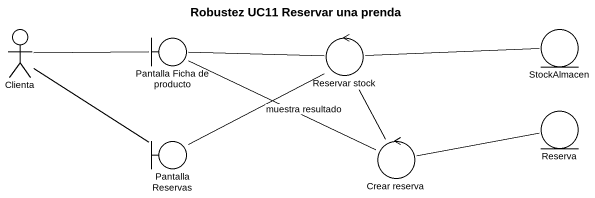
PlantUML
@startuml
title Robustez UC11 Reservar una prenda
actor Clienta
boundary "Pantalla Ficha de producto" as Pantalla_Ficha_de_producto
control "Reservar stock" as Reservar_stock
entity StockAlmacen
entity Reserva
boundary "Pantalla Reservas" as Pantalla_Reservas
control "Crear reserva" as Crear_reserva
Clienta -right- Pantalla_Ficha_de_producto
Clienta -- Pantalla_Reservas
Pantalla_Ficha_de_producto -right- Reservar_stock
Reservar_stock -right- StockAlmacen
Reservar_stock -- Crear_reserva
Pantalla_Reservas -up- Reservar_stock
Crear_reserva -left- Pantalla_Ficha_de_producto : muestra resultado
Crear_reserva -right- Reserva
@enduml
